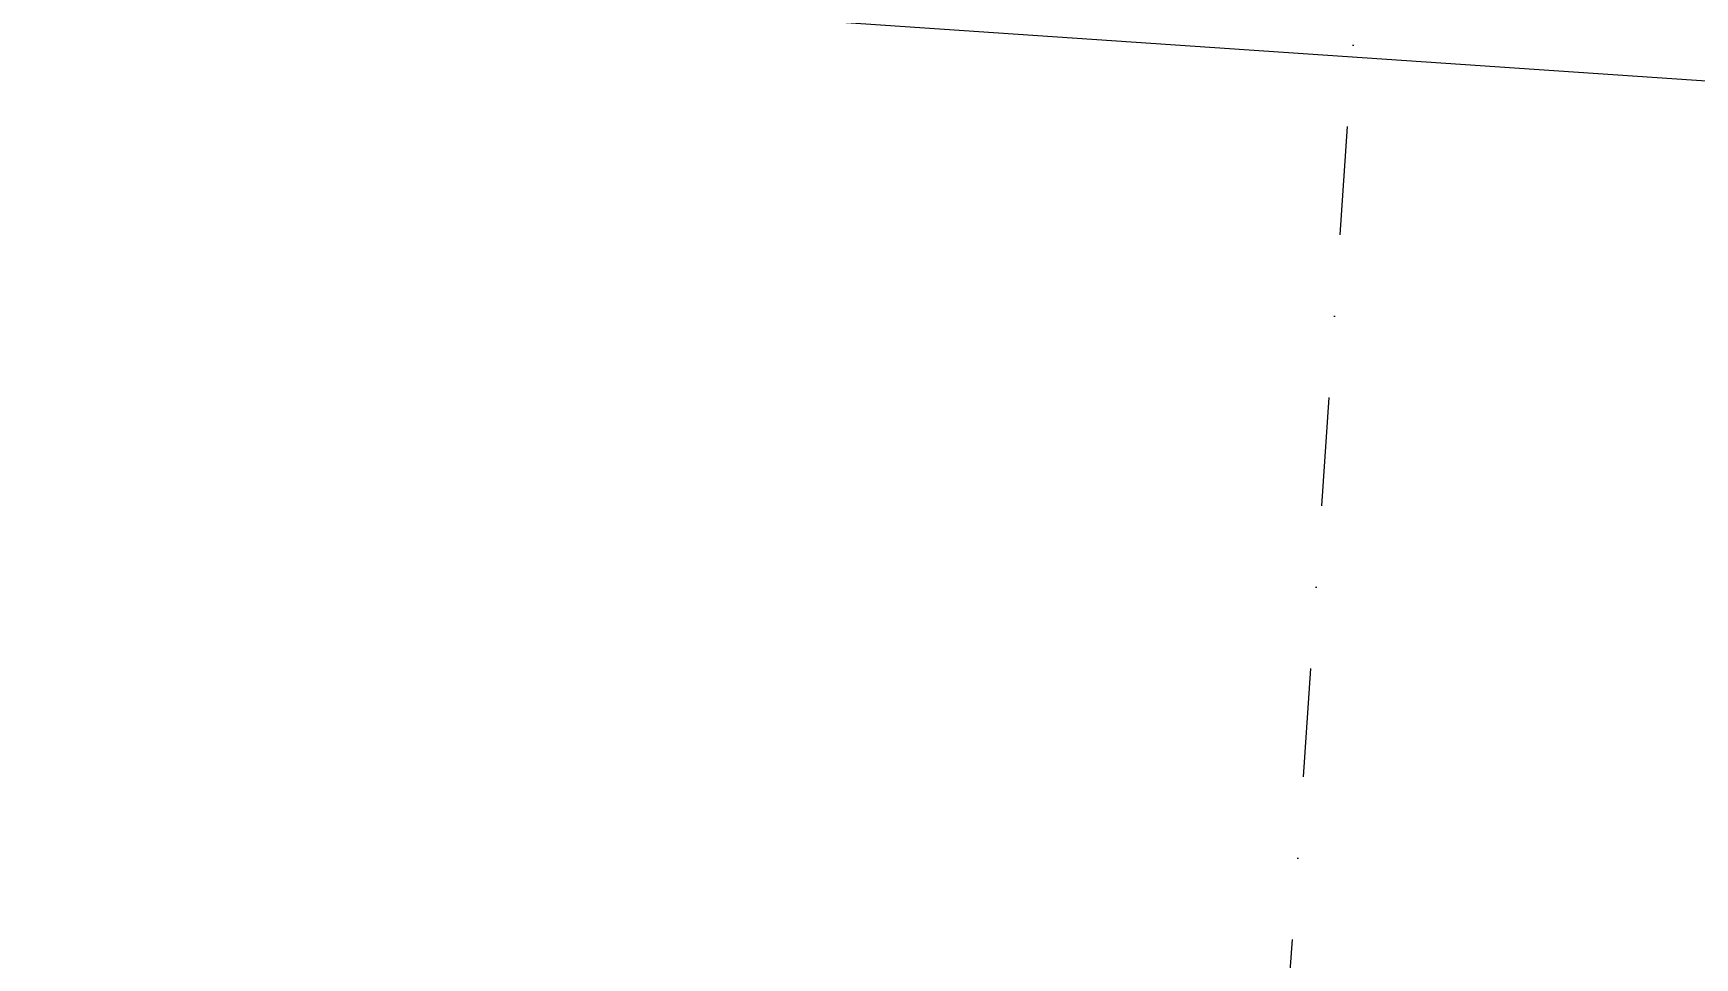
# Model space of a CAD drawing. Header units: millimetres. Extents: x -45523 to 44975, y -3459 to 74573.
# Drawn here: x 11066 to 17185, y 45626 to 49031 of the extents above; entities that cross this region are included whole.
import ezdxf

# ---------------------------------------------------------------- set-up
doc = ezdxf.new("R2010")
doc.units = ezdxf.units.MM
doc.linetypes.add('HA_DashDot_10mm-S3mm', pattern=[1000, 400, -300, 0, -300])
for name, color, linetype, lineweight in [('A-____-____-DIMS', 9, 'Continuous', 5), ('A-____-____-DIMS-100', 9, 'Continuous', 5), ('S-GRID-____-OTLN', 9, 'Continuous', 5)]:
    doc.layers.add(name, color=color, linetype=linetype, lineweight=lineweight)
doc.styles.add('Arial_2', font='arial.ttf', dxfattribs={"height": 150})
doc.dimstyles.new('Inner_Dimensions_3', dxfattribs={"dimscale": 304.8, "dimtxt": 153.03891, "dimasz": 0.656168, "dimexe": 0.492126, "dimexo": 0.0625, "dimgap": 0.065617, "dimtad": 1, "dimdec": 0, "dimzin": 0, "dimdsep": 46, "dimtxsty": 'Arial_2', "dimblk1": 'OBLIQUE', "dimblk2": 'OBLIQUE', "dimsah": 1, "dimcen": 0.09, "dimdle": 0.492126, "dimazin": 0, "dimtfac": 1, "dimtdec": 4, "dimtix": 1, "dimtmove": 0, "dimatfit": 3, "dimfxl": 0.492126, "dimfxlon": 1, "dimtvp": 1, "dimtolj": 1, "dimtzin": 0, "dimlwd": 9, "dimlwe": 9, "dimarcsym": 2})

# ---------------------------------------------------------------- blocks, each defined once
blk = doc.blocks.new('DIMBLOCK422-1PP_GARAZ')
at = {"layer": 'A-____-____-DIMS-100', "lineweight": 9}
for p, q in [((2612.7, 49998), (2592.4, 49698.7)), ((2602.5, 49848.3), (2612.7, 49998)), ((2602.5, 49848.3), (2709.1, 49941.3)), ((2602.5, 49848.3), (2496, 49755.3)), ((2602.5, 49848.3), (18466, 48771.7)), ((18476.2, 48921.3), (18455.9, 48622)), ((18466, 48771.7), (18476.2, 48921.3)), ((18466, 48771.7), (18572.6, 48864.7)), ((18466, 48771.7), (18359.5, 48678.7))]:
    blk.add_line(p, q, dxfattribs=at)
at = {"layer": 'A-____-____-DIMS-100', "color": 0, "lineweight": 9, "insert": (10261.1, 49543.8), "char_height": 150, "width": 692.207, "attachment_point": 1, "rotation": 356.11727, "line_spacing_factor": 0.941778, "style": 'Arial_2'}
blk.add_mtext('15900', dxfattribs=at)
blk = doc.blocks.new('_Oblique')
at = {"color": 0, "linetype": 'ByBlock', "lineweight": -2}
blk.add_line((-0.5, -0.5), (0.5, 0.5), dxfattribs=at)

msp = doc.modelspace()

# ---------------------------------------------------------------- linework, layer by layer
at = {"layer": 'S-GRID-____-OTLN', "linetype": 'HA_DashDot_10mm-S3mm', "lineweight": 9}
msp.add_line((14998.9, 35316.3), (16438.7, 56530.3), dxfattribs=at)

# ---------------------------------------------------------------- dimensions: what is measured, and where the dimension line sits
at = {"layer": 'A-____-____-DIMS', "lineweight": 9}
dim = msp.add_linear_dim(base=(18466, 48771.7), p1=(2612.7, 49998), p2=(18476.2, 48921.3), angle=356.11727, dimstyle='Inner_Dimensions_3', override={"dimpost": '<>', "dimfxl": 15900}, dxfattribs=at)
dim.commit()
dim.dimension.update_dxf_attribs({"geometry": 'DIMBLOCK422-1PP_GARAZ', "text_midpoint": (10540.8, 49406.4)})

doc.saveas('drawing.dxf')
